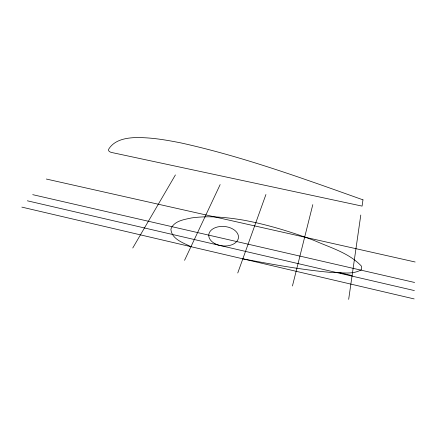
<?xml version="1.0" encoding="UTF-8"?>
<svg xmlns="http://www.w3.org/2000/svg" width="437" height="437" viewBox="0 0 437 437"><rect width="100%" height="100%" fill="white"/><g stroke="black" fill="none" stroke-linecap="round" stroke-linejoin="round"><path stroke-width="0.66" d="M348.671 299.372L360.793 215.031M292.44 285.995L312.799 204.647M237.755 272.983L265.931 194.509M184.551 260.321L220.15 184.6M132.766 248.003L175.412 174.926M242.835 258.83C271.989 264.314 301.213 269.733 330.787 272.42C340.893 272.175 352.298 275.157 361.492 269.678L361.508 266.204C349.087 252.886 330.514 247.763 314.318 240.53C290.987 231.807 267.083 224.416 242.546 219.975C225.76 217.227 208.569 215.572 191.63 217.921C184.174 219.565 173.811 220.865 170.894 229.152C171.523 239.17 183.382 242.868 190.958 246.687M46.338 179.039L415.15 262.003M32.72 194.656L414.609 282.477M339.642 272.699L352.091 275.583M27.356 200.802L414.391 290.578M21.85 207.116L414.172 298.924M362.978 199.84L362.076 206.106L111.632 152.486A5.173 2.791 -1.1 0 1 108.889 148.853C114.341 140.293 125.031 138.059 134.487 137.628C150.115 137.191 165.601 139.878 180.88 142.904C243.07 156.654 303.076 178.52 362.978 199.84M214.96 243.677A14.907 9.745 5.4 0 0 238.416 237.974A14.907 9.745 5.4 0 0 217.489 226.972A14.907 9.745 5.4 0 0 214.96 243.677"/></g></svg>
